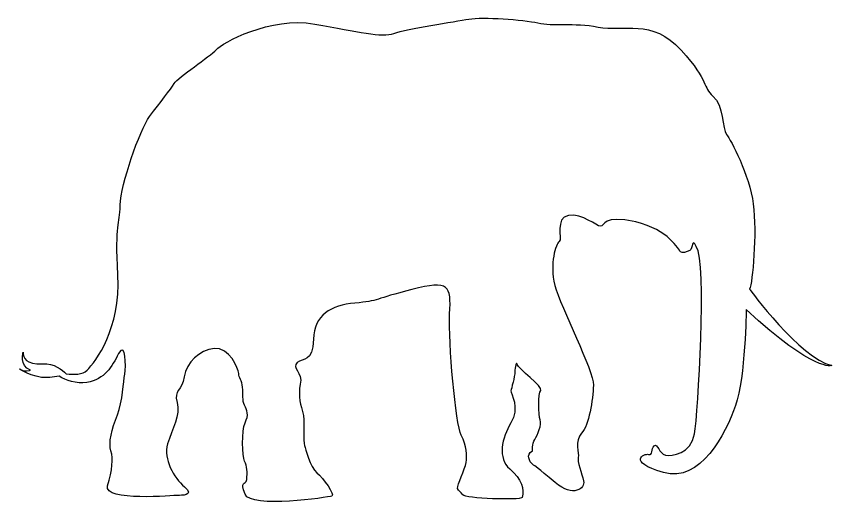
# Model space of a CAD drawing. Header units: centimetres. Extents: x -9.7 to 9.3, y -6.5 to 6.9.
# Drawn here: x -9.73 to -2.87, y -6.46 to -2.31 of the extents above; entities that cross this region are included whole.
import ezdxf

# ---------------------------------------------------------------- set-up
doc = ezdxf.new("R2010")
doc.units = ezdxf.units.CM
doc.header["$MEASUREMENT"] = 0
doc.layers.add('Layer 1', color=7, linetype='Continuous')

msp = doc.modelspace()

# ---------------------------------------------------------------- linework, layer by layer
at = {"layer": 'Layer 1'}
msp.add_open_spline([(-3.56087, -4.60968), (-3.53563, -4.55496), (-3.4975, -4.13946), (-3.52991, -3.89311), (-3.52991, -3.89311), (-3.56235, -3.64681), (-3.7179, -3.35519), (-3.75462, -3.30769), (-3.75462, -3.30769), (-3.79129, -3.26012), (-3.77835, -3.06353), (-3.86908, -2.98577), (-3.86908, -2.98577), (-3.95983, -2.90798), (-3.89072, -2.87126), (-4.137, -2.59903), (-4.137, -2.59903), (-4.38333, -2.32683), (-4.62526, -2.44562), (-4.83484, -2.40459), (-4.83484, -2.40459), (-5.04439, -2.36353), (-5.21939, -2.4003), (-5.34258, -2.36998), (-5.34258, -2.36998), (-5.46566, -2.33976), (-5.80706, -2.31812), (-5.92368, -2.33759), (-5.92368, -2.33759), (-6.04036, -2.35704), (-6.44869, -2.41972), (-6.55455, -2.45761), (-6.55455, -2.45761), (-6.66038, -2.49558), (-6.84837, -2.44348), (-7.22209, -2.37868), (-7.22209, -2.37868), (-7.59581, -2.31386), (-8.00203, -2.53854), (-8.05174, -2.59469), (-8.05174, -2.59469), (-8.10138, -2.65089), (-8.37366, -2.82803), (-8.40385, -2.87988), (-8.40385, -2.87988), (-8.43409, -2.93169), (-8.52487, -3.03543), (-8.61126, -3.15642), (-8.61126, -3.15642), (-8.69767, -3.27736), (-8.85542, -3.72673), (-8.8597, -3.90389), (-8.8597, -3.90389), (-8.86401, -4.08103), (-8.90288, -4.0378), (-8.87909, -4.4915), (-8.87909, -4.4915), (-8.85538, -4.94518), (-9.06493, -5.21961), (-9.13836, -5.29303), (-9.13836, -5.29303), (-9.17421, -5.32885), (-9.248, -5.33079), (-9.31428, -5.32327), (-9.31428, -5.32327), (-9.34749, -5.28792), (-9.41461, -5.23368), (-9.51216, -5.23762), (-9.51216, -5.23762), (-9.65617, -5.24336), (-9.67636, -5.18862), (-9.67636, -5.13964), (-9.67636, -5.13964), (-9.67636, -5.13964), (-9.71091, -5.25489), (-9.61585, -5.29233), (-9.61585, -5.29233), (-9.61585, -5.29233), (-9.66482, -5.30961), (-9.69935, -5.28654), (-9.69935, -5.28654), (-9.73393, -5.26352), (-9.65043, -5.3326), (-9.52078, -5.35282), (-9.52078, -5.35282), (-9.48519, -5.35838), (-9.42447, -5.34848), (-9.37415, -5.34345), (-9.37415, -5.34345), (-9.31573, -5.37528), (-9.2285, -5.40941), (-9.1405, -5.39454), (-9.1405, -5.39454), (-8.98717, -5.36864), (-8.93098, -5.2628), (-8.87261, -5.15255), (-8.87261, -5.15255), (-8.8143, -5.0424), (-8.80779, -5.26278), (-8.8208, -5.32546), (-8.8208, -5.32546), (-8.83374, -5.38806), (-8.83588, -5.55006), (-8.8834, -5.66894), (-8.8834, -5.66894), (-8.93095, -5.78769), (-8.95904, -5.90442), (-8.93748, -5.97139), (-8.93748, -5.97139), (-8.91584, -6.03833), (-8.92666, -6.12913), (-8.9655, -6.26518), (-8.9655, -6.26518), (-9.00439, -6.40133), (-8.39731, -6.34511), (-8.3736, -6.34511), (-8.3736, -6.34511), (-8.34981, -6.34511), (-8.22668, -6.35159), (-8.31738, -6.27383), (-8.31738, -6.27383), (-8.40808, -6.19607), (-8.49886, -6.03835), (-8.45994, -5.91304), (-8.45994, -5.91304), (-8.42107, -5.78771), (-8.34982, -5.66894), (-8.38012, -5.56305), (-8.38012, -5.56305), (-8.41028, -5.45716), (-8.33681, -5.46587), (-8.31953, -5.34699), (-8.31953, -5.34699), (-8.30231, -5.22817), (-8.19211, -5.12231), (-8.0668, -5.10937), (-8.0668, -5.10937), (-7.94149, -5.09643), (-7.86368, -5.28005), (-7.86154, -5.31895), (-7.86154, -5.31895), (-7.8594, -5.35782), (-7.83561, -5.37509), (-7.82913, -5.43558), (-7.82913, -5.43558), (-7.82273, -5.49606), (-7.83344, -5.54578), (-7.81185, -5.58684), (-7.81185, -5.58684), (-7.79026, -5.62788), (-7.77515, -5.66897), (-7.80754, -5.73371), (-7.80754, -5.73371), (-7.8399, -5.79859), (-7.8313, -6.0189), (-7.81185, -6.05782), (-7.81185, -6.05782), (-7.79243, -6.09671), (-7.78592, -6.155), (-7.79457, -6.21117), (-7.79457, -6.21117), (-7.80325, -6.26737), (-7.85508, -6.21551), (-7.80756, -6.33645), (-7.80756, -6.33645), (-7.76001, -6.45747), (-7.10541, -6.36238), (-7.07736, -6.35158), (-7.07736, -6.35158), (-7.04921, -6.34081), (-7.14864, -6.2004), (-7.20478, -6.15497), (-7.20478, -6.15497), (-7.26092, -6.10959), (-7.29768, -5.95188), (-7.30847, -5.92597), (-7.30847, -5.92597), (-7.31929, -5.90004), (-7.3063, -5.697), (-7.32146, -5.64948), (-7.32146, -5.64948), (-7.33657, -5.60191), (-7.36464, -5.50904), (-7.34308, -5.40966), (-7.34308, -5.40966), (-7.32146, -5.31028), (-7.41867, -5.26922), (-7.36896, -5.22818), (-7.36896, -5.22818), (-7.31932, -5.18714), (-7.23937, -5.23032), (-7.23288, -5.02966), (-7.23288, -5.02966), (-7.22637, -4.82905), (-7.08596, -4.74425), (-6.88286, -4.72698), (-6.88286, -4.72698), (-6.67982, -4.7097), (-6.71869, -4.6924), (-6.40328, -4.61249), (-6.40328, -4.61249), (-6.08784, -4.53256), (-6.07279, -4.57791), (-6.0857, -4.81775), (-6.0857, -4.81775), (-6.09864, -5.05752), (-6.03598, -5.74885), (-5.98852, -5.83957), (-5.98852, -5.83957), (-5.94095, -5.93038), (-5.93664, -6.01025), (-5.9474, -6.06865), (-5.9474, -6.06865), (-5.9582, -6.12694), (-6.02299, -6.2587), (-6.01871, -6.2868), (-6.01871, -6.2868), (-6.01442, -6.3149), (-5.99061, -6.31053), (-5.97556, -6.34083), (-5.97556, -6.34083), (-5.96037, -6.37105), (-5.48944, -6.39047), (-5.47433, -6.36239), (-5.47433, -6.36239), (-5.457, -6.29548), (-5.4765, -6.20901), (-5.58016, -6.12262), (-5.58016, -6.12262), (-5.68388, -6.03618), (-5.64715, -5.85904), (-5.56934, -5.73588), (-5.56934, -5.73588), (-5.49158, -5.61274), (-5.57154, -5.4831), (-5.56934, -5.46587), (-5.56934, -5.46587), (-5.56717, -5.44857), (-5.5369, -5.34485), (-5.5369, -5.30596), (-5.5369, -5.30596), (-5.5369, -5.26709), (-5.52185, -5.2109), (-5.51748, -5.24331), (-5.51748, -5.24331), (-5.51319, -5.27572), (-5.2928, -5.43558), (-5.31872, -5.46149), (-5.31872, -5.46149), (-5.34465, -5.48742), (-5.33814, -5.67107), (-5.32306, -5.71001), (-5.32306, -5.71001), (-5.30793, -5.74885), (-5.34465, -5.83529), (-5.36838, -5.87413), (-5.36838, -5.87413), (-5.39217, -5.91305), (-5.38783, -5.97139), (-5.38783, -5.97139), (-5.38783, -5.97139), (-5.45048, -5.99946), (-5.41164, -6.06429), (-5.38783, -6.08371), (-5.38783, -6.08371), (-5.36407, -6.10316), (-5.35111, -6.10747), (-5.19773, -6.23714), (-5.19773, -6.23714), (-5.04435, -6.36676), (-4.94283, -6.2868), (-4.95794, -6.22412), (-4.95794, -6.22412), (-4.97302, -6.16149), (-5.01411, -6.05783), (-5.00326, -6.02536), (-5.00326, -6.02536), (-4.99249, -5.99297), (-5.03789, -5.88712), (-4.97521, -5.82229), (-4.97521, -5.82229), (-4.91256, -5.75749), (-4.88017, -5.53929), (-4.87583, -5.4183), (-4.87583, -5.4183), (-4.87152, -5.29728), (-5.15232, -4.76152), (-5.19989, -4.57788), (-5.19989, -4.57788), (-5.24741, -4.39426), (-5.19124, -4.23006), (-5.16311, -4.20847), (-5.16311, -4.20847), (-5.13506, -4.18685), (-5.20203, -4.00969), (-5.08538, -3.99027), (-5.08538, -3.99027), (-4.96875, -3.9708), (-4.84776, -4.081), (-4.81532, -4.081), (-4.81532, -4.081), (-4.78296, -4.081), (-4.79593, -3.97948), (-4.51938, -4.04428), (-4.51938, -4.04428), (-4.24286, -4.1091), (-4.1564, -4.27976), (-4.14343, -4.29489), (-4.14343, -4.29489), (-4.13052, -4.30997), (-4.08945, -4.2992), (-4.06355, -4.28407), (-4.06355, -4.28407), (-4.03759, -4.26902), (-4.04836, -4.16956), (-4.0095, -4.25166), (-4.0095, -4.25166), (-3.9188, -4.37482), (-3.99442, -5.66239), (-4.02463, -5.82876), (-4.02463, -5.82876), (-4.05487, -5.9951), (-4.21476, -6.01889), (-4.26873, -6.00587), (-4.26873, -6.00587), (-4.32276, -5.99296), (-4.3357, -5.9044), (-4.36379, -5.92816), (-4.36379, -5.92816), (-4.39189, -5.95187), (-4.37316, -6.01238), (-4.41065, -6.00087), (-4.41065, -6.00087), (-4.44809, -5.98936), (-4.60073, -6.06138), (-4.28677, -6.15351), (-4.28677, -6.15351), (-3.97276, -6.24569), (-3.7625, -5.82519), (-3.679, -5.58892), (-3.679, -5.58892), (-3.59539, -5.35275), (-3.58968, -4.78239), (-3.58968, -4.78239), (-3.58968, -4.78239), (-3.00204, -5.32106), (-2.86954, -5.25195), (-2.86954, -5.25195), (-2.86954, -5.25195), (-3.13455, -5.19446), (-3.56087, -4.60968), (-3.56087, -4.60968)], degree=3, knots=[0, 0, 0, 0, 0.011236, 0.011236, 0.011236, 0.011236, 0.0224719, 0.0224719, 0.0224719, 0.0224719, 0.0337079, 0.0337079, 0.0337079, 0.0337079, 0.0449438, 0.0449438, 0.0449438, 0.0449438, 0.0561798, 0.0561798, 0.0561798, 0.0561798, 0.0674157, 0.0674157, 0.0674157, 0.0674157, 0.0786517, 0.0786517, 0.0786517, 0.0786517, 0.0898876, 0.0898876, 0.0898876, 0.0898876, 0.1011236, 0.1011236, 0.1011236, 0.1011236, 0.1123596, 0.1123596, 0.1123596, 0.1123596, 0.1235955, 0.1235955, 0.1235955, 0.1235955, 0.1348315, 0.1348315, 0.1348315, 0.1348315, 0.1460674, 0.1460674, 0.1460674, 0.1460674, 0.1573034, 0.1573034, 0.1573034, 0.1573034, 0.1685393, 0.1685393, 0.1685393, 0.1685393, 0.1797753, 0.1797753, 0.1797753, 0.1797753, 0.1910112, 0.1910112, 0.1910112, 0.1910112, 0.2022472, 0.2022472, 0.2022472, 0.2022472, 0.2134831, 0.2134831, 0.2134831, 0.2134831, 0.2247191, 0.2247191, 0.2247191, 0.2247191, 0.2359551, 0.2359551, 0.2359551, 0.2359551, 0.247191, 0.247191, 0.247191, 0.247191, 0.258427, 0.258427, 0.258427, 0.258427, 0.2696629, 0.2696629, 0.2696629, 0.2696629, 0.2808989, 0.2808989, 0.2808989, 0.2808989, 0.2921348, 0.2921348, 0.2921348, 0.2921348, 0.3033708, 0.3033708, 0.3033708, 0.3033708, 0.3146067, 0.3146067, 0.3146067, 0.3146067, 0.3258427, 0.3258427, 0.3258427, 0.3258427, 0.3370787, 0.3370787, 0.3370787, 0.3370787, 0.3483146, 0.3483146, 0.3483146, 0.3483146, 0.3595506, 0.3595506, 0.3595506, 0.3595506, 0.3707865, 0.3707865, 0.3707865, 0.3707865, 0.3820225, 0.3820225, 0.3820225, 0.3820225, 0.3932584, 0.3932584, 0.3932584, 0.3932584, 0.4044944, 0.4044944, 0.4044944, 0.4044944, 0.4157303, 0.4157303, 0.4157303, 0.4157303, 0.4269663, 0.4269663, 0.4269663, 0.4269663, 0.4382022, 0.4382022, 0.4382022, 0.4382022, 0.4494382, 0.4494382, 0.4494382, 0.4494382, 0.4606742, 0.4606742, 0.4606742, 0.4606742, 0.4719101, 0.4719101, 0.4719101, 0.4719101, 0.4831461, 0.4831461, 0.4831461, 0.4831461, 0.494382, 0.494382, 0.494382, 0.494382, 0.505618, 0.505618, 0.505618, 0.505618, 0.5168539, 0.5168539, 0.5168539, 0.5168539, 0.5280899, 0.5280899, 0.5280899, 0.5280899, 0.5393258, 0.5393258, 0.5393258, 0.5393258, 0.5505618, 0.5505618, 0.5505618, 0.5505618, 0.5617978, 0.5617978, 0.5617978, 0.5617978, 0.5730337, 0.5730337, 0.5730337, 0.5730337, 0.5842697, 0.5842697, 0.5842697, 0.5842697, 0.5955056, 0.5955056, 0.5955056, 0.5955056, 0.6067416, 0.6067416, 0.6067416, 0.6067416, 0.6179775, 0.6179775, 0.6179775, 0.6179775, 0.6292135, 0.6292135, 0.6292135, 0.6292135, 0.6404494, 0.6404494, 0.6404494, 0.6404494, 0.6516854, 0.6516854, 0.6516854, 0.6516854, 0.6629213, 0.6629213, 0.6629213, 0.6629213, 0.6741573, 0.6741573, 0.6741573, 0.6741573, 0.6853933, 0.6853933, 0.6853933, 0.6853933, 0.6966292, 0.6966292, 0.6966292, 0.6966292, 0.7078652, 0.7078652, 0.7078652, 0.7078652, 0.7191011, 0.7191011, 0.7191011, 0.7191011, 0.7303371, 0.7303371, 0.7303371, 0.7303371, 0.741573, 0.741573, 0.741573, 0.741573, 0.752809, 0.752809, 0.752809, 0.752809, 0.7640449, 0.7640449, 0.7640449, 0.7640449, 0.7752809, 0.7752809, 0.7752809, 0.7752809, 0.7865169, 0.7865169, 0.7865169, 0.7865169, 0.7977528, 0.7977528, 0.7977528, 0.7977528, 0.8089888, 0.8089888, 0.8089888, 0.8089888, 0.8202247, 0.8202247, 0.8202247, 0.8202247, 0.8314607, 0.8314607, 0.8314607, 0.8314607, 0.8426966, 0.8426966, 0.8426966, 0.8426966, 0.8539326, 0.8539326, 0.8539326, 0.8539326, 0.8651685, 0.8651685, 0.8651685, 0.8651685, 0.8764045, 0.8764045, 0.8764045, 0.8764045, 0.8876404, 0.8876404, 0.8876404, 0.8876404, 0.8988764, 0.8988764, 0.8988764, 0.8988764, 0.9101124, 0.9101124, 0.9101124, 0.9101124, 0.9213483, 0.9213483, 0.9213483, 0.9213483, 0.9325843, 0.9325843, 0.9325843, 0.9325843, 0.9438202, 0.9438202, 0.9438202, 0.9438202, 0.9550562, 0.9550562, 0.9550562, 0.9550562, 0.9662921, 0.9662921, 0.9662921, 0.9662921, 0.9775281, 0.9775281, 0.9775281, 0.9775281, 1, 1, 1, 1], dxfattribs=at)

doc.saveas('drawing.dxf')
